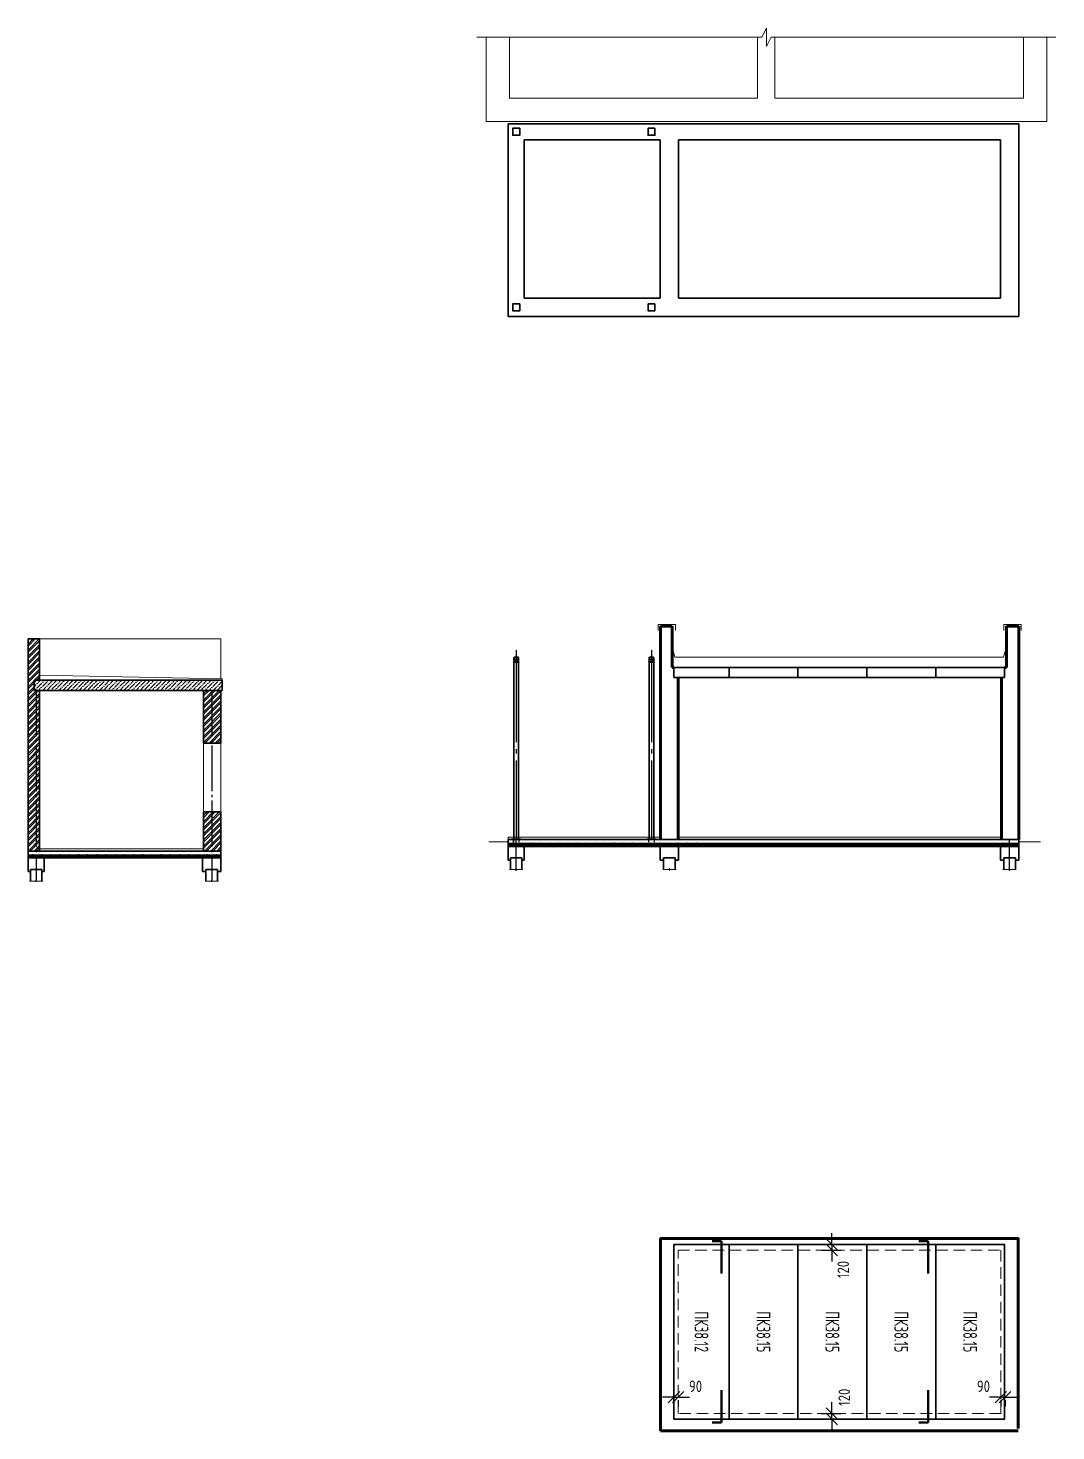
# Model space of a CAD drawing. Header units: millimetres. Extents: x -112594 to 313336, y -1917 to 255843.
# Drawn here: x -56382 to -33996, y 151072 to 181632 of the extents above; entities that cross this region are included whole.
import ezdxf
from ezdxf.enums import TextEntityAlignment as Align

# ---------------------------------------------------------------- set-up
doc = ezdxf.new("R2010")
doc.units = ezdxf.units.MM
doc.header["$MEASUREMENT"] = 0
for name, pattern in [('CENTER', [50.8, 31.75, -6.35, 6.35, -6.35]), ('DASH', [0.75, 0.5, -0.25]), ('HIDDEN', [0.375, 0.25, -0.125]), ('ГОСТ 2.303 4', [7, 5, -2, 0]), ('ГОСТ 2.303 5', [24, 20, -1.5, 1, -1.5])]:
    doc.linetypes.add(name, pattern=pattern)
for name, color, linetype, lineweight in [('Арматура ОСН', 6, 'Continuous', 40), ('Кирпич силикат', 31, 'Continuous', 53), ('МЕТАЛЛ-25', 122, 'Continuous', 30), ('МОНОЛИТ', 2, 'Continuous', 30), ('ОСИ', 211, 'CENTER', 15), ('размерная', 5, 'Continuous', 15), ('размеры', 4, 'Continuous', 15), ('текст', 1, 'Continuous', 25), ('тонкая', 4, 'Continuous', 20)]:
    doc.layers.add(name, color=color, linetype=linetype, lineweight=lineweight)
doc.layers.add('сварка', color=6, linetype='Continuous')
doc.styles.add('ГОСТ 2.304', font='CS_Gost2304.shx')
doc.dimstyles.new('СПДС', dxfattribs={"dimscale": 100, "dimtxt": 2.5, "dimasz": 2.5, "dimexe": 2, "dimexo": 0.625, "dimgap": 1, "dimtad": 1, "dimdec": 0, "dimtxsty": 'ГОСТ 2.304', "dimblk": 'OBLIQUE', "dimblk1": 'OBLIQUE', "dimblk2": 'OBLIQUE', "dimcen": 2.5, "dimdle": 2, "dimadec": 0, "dimazin": 2, "dimtfac": 0.75, "dimtdec": 4, "dimtmove": 1, "dimatfit": 3, "dimfxl": 1, "dimtfill": 1, "dimtolj": 1, "dimarcsym": 1})

# ---------------------------------------------------------------- blocks, each defined once
blk = doc.blocks.new('_Oblique')
at = {"color": 0, "linetype": 'ByBlock', "lineweight": -2}
blk.add_line((-0.5, -0.5), (0.5, 0.5), dxfattribs=at)
blk = doc.blocks.new('*D461')
at = {"layer": 'размеры', "color": 0, "lineweight": -2, "ltscale": 100, "transparency": 16777216}
for p, q in [((-38878, 155132), (-38878, 155382)), ((-39201, 155132), (-38678, 155132)), ((-39111, 155012), (-38678, 155012)), ((-38878, 155132), (-38878, 155012)), ((-38878, 155012), (-38878, 154762))]:
    blk.add_line(p, q, dxfattribs=at)
at = {"layer": 'размеры', "color": 0, "lineweight": -2, "ltscale": 100, "transparency": 16777216, "xscale": 250, "yscale": 250, "zscale": 250, "rotation": 270}
blk.add_blockref('_Oblique', (-38878, 155132), dxfattribs=at)
at = {"layer": 'размеры', "color": 0, "ltscale": 100, "transparency": 16777216, "insert": (-38629, 154588), "char_height": 250, "attachment_point": 5, "rotation": 90, "style": 'ГОСТ 2.304', "bg_fill": 3, "box_fill_scale": 1.25, "bg_fill_color": 256, "bg_fill_true_color": 13158600, "bg_fill_transparency": 0}
blk.add_mtext('\\A1;120', dxfattribs=at)
at = {"layer": 'размеры', "color": 0, "lineweight": -2, "ltscale": 100, "transparency": 16777216, "xscale": 250, "yscale": 250, "zscale": 250, "rotation": 90}
blk.add_blockref('_Oblique', (-38878, 155012), dxfattribs=at)
blk = doc.blocks.new('*D462')
at = {"layer": 'размеры', "color": 0, "lineweight": -2, "ltscale": 100, "transparency": 16777216}
for p, q in [((-38878, 151452), (-38878, 151702)), ((-39201, 151332), (-38678, 151332)), ((-39111, 151452), (-38678, 151452)), ((-38878, 151332), (-38878, 151082))]:
    blk.add_line(p, q, dxfattribs=at)
at = {"layer": 'размеры', "color": 0, "ltscale": 100, "transparency": 16777216, "insert": (-38607, 151805), "char_height": 250, "attachment_point": 5, "rotation": 90, "style": 'ГОСТ 2.304', "bg_fill": 3, "box_fill_scale": 1.25, "bg_fill_color": 256, "bg_fill_true_color": 13158600, "bg_fill_transparency": 0}
blk.add_mtext('\\A1;120', dxfattribs=at)
at = {"layer": 'размеры', "color": 0, "lineweight": -2, "ltscale": 100, "transparency": 16777216}
blk.add_line((-38878, 151332), (-38878, 151452), dxfattribs=at)
at = {"layer": 'размеры', "color": 0, "lineweight": -2, "ltscale": 100, "transparency": 16777216, "xscale": 250, "yscale": 250, "zscale": 250}
for p, rotation in [((-38878, 151452), 270), ((-38878, 151332), 90)]:
    blk.add_blockref('_Oblique', p, dxfattribs=dict(at, rotation=rotation))
blk = doc.blocks.new('*D463')
at = {"layer": 'размеры', "color": 0, "lineweight": -2, "ltscale": 100, "transparency": 16777216}
for p, q in [((-42315, 151807), (-42565, 151807)), ((-42315, 151807), (-42225, 151807)), ((-42315, 151744), (-42315, 151607)), ((-42225, 151807), (-41975, 151807)), ((-42225, 151744), (-42225, 151607))]:
    blk.add_line(p, q, dxfattribs=at)
at = {"layer": 'размеры', "color": 0, "ltscale": 100, "transparency": 16777216, "insert": (-41845, 152043), "char_height": 250, "attachment_point": 5, "style": 'ГОСТ 2.304', "bg_fill": 3, "box_fill_scale": 1.25, "bg_fill_color": 256, "bg_fill_true_color": 13158600, "bg_fill_transparency": 0}
blk.add_mtext('\\A1;90', dxfattribs=at)
at = {"layer": 'размеры', "color": 0, "lineweight": -2, "ltscale": 100, "transparency": 16777216, "xscale": 250, "yscale": 250, "zscale": 250}
blk.add_blockref('_Oblique', (-42315, 151807), dxfattribs=at)
at = {"layer": 'размеры', "color": 0, "lineweight": -2, "ltscale": 100, "transparency": 16777216, "xscale": 250, "yscale": 250, "zscale": 250, "rotation": 180}
blk.add_blockref('_Oblique', (-42225, 151807), dxfattribs=at)
blk = doc.blocks.new('*D464')
at = {"layer": 'размеры', "color": 0, "lineweight": -2, "ltscale": 100, "transparency": 16777216}
for p, q in [((-35195, 151807), (-35445, 151807)), ((-35105, 151807), (-35195, 151807)), ((-35195, 151744), (-35195, 151607)), ((-35105, 151807), (-34855, 151807)), ((-35105, 151744), (-35105, 151607))]:
    blk.add_line(p, q, dxfattribs=at)
at = {"layer": 'размеры', "color": 0, "ltscale": 100, "transparency": 16777216, "insert": (-35575, 152043), "char_height": 250, "attachment_point": 5, "style": 'ГОСТ 2.304', "bg_fill": 3, "box_fill_scale": 1.25, "bg_fill_color": 256, "bg_fill_true_color": 13158600, "bg_fill_transparency": 0}
blk.add_mtext('\\A1;90', dxfattribs=at)
at = {"layer": 'размеры', "color": 0, "lineweight": -2, "ltscale": 100, "transparency": 16777216, "xscale": 250, "yscale": 250, "zscale": 250}
blk.add_blockref('_Oblique', (-35195, 151807), dxfattribs=at)
at = {"layer": 'размеры', "color": 0, "lineweight": -2, "ltscale": 100, "transparency": 16777216, "xscale": 250, "yscale": 250, "zscale": 250, "rotation": 180}
blk.add_blockref('_Oblique', (-35105, 151807), dxfattribs=at)
blk = doc.blocks.new('A$C66927208')
at = {"layer": 'МЕТАЛЛ-25', "ltscale": 100}
for p, q in [((-50, -38), (-50, 38)), ((-44, -38), (-44, 38)), ((-38, 50), (38, 50)), ((-38, 44), (38, 44)), ((44, 38), (44, -38)), ((50, 38), (50, -38)), ((38, -44), (-38, -44)), ((38, -50), (-38, -50))]:
    blk.add_line(p, q, dxfattribs=at)
for centre, radius, start, end in [((-38, 38), 12, 90, 180), ((-38, 38), 6, 90, 180), ((38, 38), 12, 0, 90), ((38, 38), 6, 0, 90), ((-38, -38), 12, 180, 270), ((-38, -38), 6, 180, 270), ((38, -38), 6, 270, 0), ((38, -38), 12, 270, 0)]:
    blk.add_arc(centre, radius, start, end, dxfattribs=at)
at = {"layer": 'тонкая', "linetype": 'ГОСТ 2.303 5', "lineweight": 25, "ltscale": 10}
for p, q in [((-55, 0), (55, 0)), ((0, 55), (0, -55))]:
    blk.add_line(p, q, dxfattribs=at)

msp = doc.modelspace()

# ---------------------------------------------------------------- hatches: boundary and pattern name
at = {"layer": 'размеры', "ltscale": 100}
h = msp.add_hatch(dxfattribs=at)
h.set_pattern_fill('ANSI32', color=256, scale=250, style=0)
h.paths.add_polyline_path([(-56207.33372, 167204.90799), (-56252.33372, 167204.90799), (-56252.33372, 167424.90799), (-56132.33372, 167424.90799), (-56132.33372, 168324.90799), (-56382.33372, 168324.90799), (-56382.33372, 163704.90799), (-56207.33372, 163704.90799)])
h.paths.add_polyline_path([(-56132.33372, 167204.90799), (-56207.33372, 167204.90799), (-56207.33372, 163704.90799), (-56132.33372, 163704.90799)], flags=17)
at = {"layer": 'размеры', "ltscale": 500}
h = msp.add_hatch(dxfattribs=at)
h.set_pattern_fill('ANSI36', color=256, scale=500, style=0)
h.paths.add_polyline_path([(-52152.33372, 167424.90799), (-56252.33372, 167424.90799), (-56252.33372, 167204.90799), (-52152.33372, 167204.90799)])
at = {"layer": 'размеры', "ltscale": 100}
h = msp.add_hatch(dxfattribs=at)
h.set_pattern_fill('ANSI32', color=256, scale=250, style=0)
h.paths.add_polyline_path([(-52382.33372, 167204.90799), (-52562.33372, 167204.90799), (-52562.33372, 166054.90799), (-52382.33372, 166054.90799)])
h.paths.add_polyline_path([(-52182.33372, 167204.90799), (-52382.33372, 167204.90799), (-52382.33372, 166054.90799), (-52182.33372, 166054.90799)])
h = msp.add_hatch(dxfattribs=at)
h.set_pattern_fill('ANSI32', color=256, scale=250, style=0)
h.paths.add_polyline_path([(-52382.33372, 164554.90799), (-52562.33372, 164554.90799), (-52562.33372, 163704.90799), (-52382.33372, 163704.90799)])
h.paths.add_polyline_path([(-52182.33372, 164554.90799), (-52382.33372, 164554.90799), (-52382.33372, 163704.90799), (-52182.33372, 163704.90799)])
at = {"layer": 'сварка', "ltscale": 10}
h = msp.add_hatch(color=256, dxfattribs=at)
h.dxf.hatch_style = 1
h.paths.add_polyline_path([(-45800.19699, 167816.53661), (-45810.19699, 167816.53661, 0.4142135624), (-45800.19699, 167806.53661)])
h = msp.add_hatch(color=256, dxfattribs=at)
h.dxf.hatch_style = 1
h.paths.add_polyline_path([(-45700.19699, 167816.53661), (-45690.19699, 167816.53661, -0.4142135624), (-45700.19699, 167806.53661)])
h = msp.add_hatch(color=256, dxfattribs=at)
h.dxf.hatch_style = 1
h.paths.add_polyline_path([(-42855.19699, 167816.53661), (-42865.19699, 167816.53661, 0.4142135624), (-42855.19699, 167806.53661)])
h = msp.add_hatch(color=256, dxfattribs=at)
h.dxf.hatch_style = 1
h.paths.add_polyline_path([(-42755.19699, 167816.53661), (-42745.19699, 167816.53661, -0.4142135624), (-42755.19699, 167806.53661)])

# ---------------------------------------------------------------- linework, layer by layer
at = {"layer": 'Арматура ОСН', "ltscale": 100}
for p, q in [((-45905.19699, 163858.04932), (-34825.19699, 163858.04932)), ((-45905.19699, 163846.04932), (-45905.19699, 163858.04932)), ((-45905.19699, 163846.04932), (-34825.19699, 163846.04932)), ((-34825.19699, 163846.04932), (-34825.19699, 163858.04932)), ((-56362.33372, 163606.90799), (-52202.33372, 163606.90799)), ((-56362.33372, 163594.90799), (-56362.33372, 163606.90799)), ((-56362.33372, 163594.90799), (-52202.33372, 163594.90799)), ((-52202.33372, 163594.90799), (-52202.33372, 163606.90799)), ((-41279.82963, 155207.40141), (-41479.9681, 155207.40141)), ((-41279.82963, 154501.93391), (-41279.82963, 155207.40141)), ((-36779.82963, 155207.40141), (-36979.9681, 155207.40141)), ((-36779.82963, 154501.93391), (-36779.82963, 155207.40141)), ((-41279.82963, 151961.12755), (-41279.82963, 151255.66005)), ((-36779.82963, 151961.12755), (-36779.82963, 151255.66005)), ((-41279.82963, 151255.66005), (-41479.9681, 151255.66005)), ((-36779.82963, 151255.66005), (-36979.9681, 151255.66005))]:
    msp.add_line(p, q, dxfattribs=at)
for centre in [(-45825.19699, 163864.04932), (-45625.19699, 163864.04932), (-45425.19699, 163864.04932), (-45225.19699, 163864.04932), (-45025.19699, 163864.04932), (-44825.19699, 163864.04932), (-44625.19699, 163864.04932), (-44425.19699, 163864.04932), (-44225.19699, 163864.04932), (-44025.19699, 163864.04932), (-43825.19699, 163864.04932), (-43625.19699, 163864.04932), (-43425.19699, 163864.04932), (-43225.19699, 163864.04932), (-43025.19699, 163864.04932), (-42825.19699, 163864.04932), (-42625.19699, 163864.04932), (-42425.19699, 163864.04932), (-42225.19699, 163864.04932), (-42025.19699, 163864.04932), (-41825.19699, 163864.04932), (-56282.33372, 163612.90799), (-56082.33372, 163612.90799), (-55882.33372, 163612.90799), (-55682.33372, 163612.90799), (-55482.33372, 163612.90799), (-55282.33372, 163612.90799), (-55082.33372, 163612.90799), (-54882.33372, 163612.90799), (-54682.33372, 163612.90799), (-54482.33372, 163612.90799), (-54282.33372, 163612.90799), (-54082.33372, 163612.90799), (-53882.33372, 163612.90799), (-53682.33372, 163612.90799), (-53482.33372, 163612.90799), (-53282.33372, 163612.90799), (-53082.33372, 163612.90799), (-52882.33372, 163612.90799), (-52682.33372, 163612.90799), (-52482.33372, 163612.90799), (-52282.33372, 163612.90799)]:
    msp.add_circle(centre, 6, dxfattribs=at)
at = {"layer": 'Кирпич силикат', "lineweight": 15, "ltscale": 40}
for p, q in [((-45896.21655, 180108.2782), (-40496.21657, 180108.2782)), ((-40116.21657, 180108.2782), (-34706.21657, 180108.2782)), ((-34196.21658, 179598.27818), (-46406.21657, 179598.27818))]:
    msp.add_line(p, q, dxfattribs=at)
at = {"layer": 'Кирпич силикат', "ltscale": 40}
for p, q in [((-42605.19699, 163956.04932), (-42605.19699, 168606.04932)), ((-42355.19699, 168606.04932), (-42605.19699, 168606.04932)), ((-42355.19699, 168606.04932), (-42355.19699, 167706.04932)), ((-35075.19699, 168606.04932), (-34805.19699, 168606.04932)), ((-35075.19699, 168606.04932), (-35075.19699, 167706.04932)), ((-34805.19699, 163956.04932), (-34805.19699, 168606.04932)), ((-42315.19699, 167706.04932), (-42355.19699, 167706.04932)), ((-42225.19699, 163956.04932), (-42225.19699, 167486.04932)), ((-35185.19699, 163956.04932), (-35185.19699, 167486.04932)), ((-35115.19699, 167706.04932), (-35075.19699, 167706.04932)), ((-42605.19699, 151071.53073), (-34815.19699, 151071.53073))]:
    msp.add_line(p, q, dxfattribs=at)
at = {"layer": 'Кирпич силикат', "lineweight": 30, "ltscale": 40}
for p, q in [((-56382.33372, 163704.90799), (-56382.33372, 168324.90799)), ((-56132.33372, 168324.90799), (-56382.33372, 168324.90799)), ((-56132.33372, 167424.90799), (-56132.33372, 168324.90799)), ((-56132.33372, 163704.90799), (-56132.33372, 167204.90799)), ((-52562.33372, 167204.90799), (-52562.33372, 166054.90799)), ((-52182.33372, 167204.90799), (-52182.33372, 166054.90799)), ((-52562.33372, 166054.90799), (-52182.33372, 166054.90799)), ((-52562.33372, 164554.90799), (-52182.33372, 164554.90799)), ((-52562.33372, 164554.90799), (-52562.33372, 163704.90799)), ((-52182.33372, 164554.90799), (-52182.33372, 163704.90799))]:
    msp.add_line(p, q, dxfattribs=at)
at = {"layer": 'Кирпич силикат', "linetype": 'HIDDEN', "lineweight": 15, "ltscale": 1000}
for p, q in [((-42225.19699, 151451.53073), (-42225.19699, 155011.53073)), ((-42225.19699, 155011.53073), (-35195.19699, 155011.53073)), ((-35195.19699, 155011.53073), (-35195.19699, 151451.53073)), ((-35195.19699, 151451.53073), (-42225.19699, 151451.53073))]:
    msp.add_line(p, q, dxfattribs=at)
at = {"layer": 'Кирпич силикат', "lineweight": 15, "ltscale": 40, "flags": 128}
for points in [[(-46406.21657, 181432.09206), (-46406.21657, 179598.27818)], [(-45896.21657, 180108.27818), (-45896.21657, 181432.09206)], [(-40496.21657, 181432.09206), (-40496.21657, 180108.27821)], [(-40116.21657, 180108.27821), (-40116.21657, 181432.09206)], [(-34706.21657, 181432.09206), (-34706.21657, 180108.27818)], [(-34196.21657, 179598.27818), (-34196.21657, 181432.09206)]]:
    msp.add_lwpolyline(points, dxfattribs=at)
at = {"layer": 'Кирпич силикат', "ltscale": 40, "flags": 128}
msp.add_lwpolyline([(-34815.19699, 151121.53073), (-34815.19699, 155261.53073), (-42605.19699, 155261.53073), (-42605.19699, 151071.53073)], dxfattribs=at)
at = {"layer": 'МЕТАЛЛ-25', "ltscale": 10}
for p, q in [((-45690.19699, 167826.53661), (-45810.19699, 167826.53661)), ((-45810.19699, 167816.53661), (-45810.19699, 167826.53661)), ((-45690.19699, 167816.53661), (-45810.19699, 167816.53661)), ((-45690.19699, 167816.53661), (-45690.19699, 167826.53661)), ((-42745.19699, 167826.53661), (-42865.19699, 167826.53661)), ((-42865.19699, 167816.53661), (-42865.19699, 167826.53661)), ((-42745.19699, 167816.53661), (-42865.19699, 167816.53661)), ((-42745.19699, 167816.53661), (-42745.19699, 167826.53661))]:
    msp.add_line(p, q, dxfattribs=at)
at = {"layer": 'МЕТАЛЛ-25', "ltscale": 100}
for p, q in [((-45800.19699, 167816.53661), (-45800.19699, 163966.04932)), ((-45700.19699, 163966.04932), (-45700.19699, 167816.53661)), ((-42855.19699, 167816.53661), (-42855.19699, 163966.04932)), ((-42755.19699, 163966.04932), (-42755.19699, 167816.53661)), ((-45850.19699, 163966.04932), (-45650.19699, 163966.04932)), ((-45850.19699, 163956.04932), (-45850.19699, 163966.04932)), ((-45850.19699, 163956.04932), (-45650.19699, 163956.04932)), ((-45830.19699, 163956.04932), (-45670.19698, 163956.04932)), ((-45810.22313, 163966.04932), (-45690.17084, 163966.04932)), ((-45800.19699, 163966.04932), (-45700.19699, 163966.04932)), ((-45800.19699, 163966.04932), (-45700.19699, 163966.04932)), ((-45650.19699, 163956.04932), (-45650.19699, 163966.04932)), ((-42905.19699, 163966.04932), (-42705.19699, 163966.04932)), ((-42905.19699, 163956.04932), (-42905.19699, 163966.04932)), ((-42905.19699, 163956.04932), (-42705.19699, 163956.04932)), ((-42885.19699, 163956.04932), (-42725.19698, 163956.04932)), ((-42865.22313, 163966.04932), (-42745.17084, 163966.04932)), ((-42855.19699, 163966.04932), (-42755.19699, 163966.04932)), ((-42855.19699, 163966.04932), (-42755.19699, 163966.04932)), ((-42705.19699, 163956.04932), (-42705.19699, 163966.04932))]:
    msp.add_line(p, q, dxfattribs=at)
at = {"layer": 'МЕТАЛЛ-25', "color": 4, "linetype": 'ГОСТ 2.303 4', "lineweight": 20, "ltscale": 10}
for p, q in [((-45794.19699, 167816.53661), (-45794.19699, 163966.04932)), ((-45706.19699, 167816.53661), (-45706.19699, 163966.04932)), ((-42849.19699, 167816.53661), (-42849.19699, 163966.04932)), ((-42761.19699, 167816.53661), (-42761.19699, 163966.04932))]:
    msp.add_line(p, q, dxfattribs=at)
at = {"layer": 'МЕТАЛЛ-25', "linetype": 'ГОСТ 2.303 5', "lineweight": 25, "ltscale": 100}
for p, q in [((-45750.19699, 168076.74995), (-45750.19699, 163961.04932)), ((-42805.19699, 168076.74995), (-42805.19699, 163961.04932))]:
    msp.add_line(p, q, dxfattribs=at)
at = {"layer": 'МЕТАЛЛ-25', "ltscale": 75}
for points in [[(-45675.19699, 179448.28858), (-45675.19699, 179298.28858), (-45825.19699, 179298.28858), (-45825.19699, 179448.28858)], [(-42730.19699, 179448.28858), (-42730.19699, 179298.28858), (-42880.19699, 179298.28858), (-42880.19699, 179448.28858)], [(-45675.19699, 175623.28858), (-45675.19699, 175473.28858), (-45825.19699, 175473.28858), (-45825.19699, 175623.28858)], [(-42730.19699, 175623.28858), (-42730.19699, 175473.28858), (-42880.19699, 175473.28858), (-42880.19699, 175623.28858)]]:
    msp.add_lwpolyline(points, close=True, dxfattribs=at)
at = {"layer": 'МОНОЛИТ', "ltscale": 20}
for p, q in [((-34805.19699, 179548.28858), (-45925.19699, 179548.28858)), ((-45925.19699, 179548.28858), (-45925.19699, 175348.28858)), ((-34805.19699, 175348.28858), (-34805.19699, 179548.28858)), ((-42615.19699, 179198.28858), (-45575.19699, 179198.28858)), ((-45575.19699, 179198.28858), (-45575.19699, 175748.28858)), ((-42615.19699, 179198.28858), (-42615.19699, 175748.28858)), ((-35205.19699, 179198.28858), (-42215.19699, 179198.28858)), ((-42215.19699, 179198.28858), (-42215.19699, 175748.28858)), ((-35205.19699, 175748.28858), (-35205.19699, 179198.28858)), ((-45575.19699, 175748.28858), (-42615.19699, 175748.28858)), ((-42215.19699, 175748.28858), (-35205.19699, 175748.28858)), ((-45925.19699, 175348.28858), (-34805.19699, 175348.28858)), ((-52182.33372, 163554.90799), (-56382.33372, 163554.90799)), ((-56382.33372, 163554.90799), (-56382.33372, 163254.90799)), ((-56032.33372, 163554.90799), (-56032.33372, 163254.90799)), ((-52582.33372, 163554.90799), (-52582.33372, 163254.90799)), ((-52182.33372, 163554.90799), (-52182.33372, 163254.90799)), ((-56332.33372, 163254.90799), (-56382.33372, 163254.90799)), ((-56032.33372, 163254.90799), (-56082.33372, 163254.90799)), ((-52507.33372, 163254.90799), (-52582.33372, 163254.90799)), ((-52182.33372, 163254.90799), (-52257.33372, 163254.90799))]:
    msp.add_line(p, q, dxfattribs=at)
at = {"layer": 'МОНОЛИТ', "ltscale": 100}
for p, q in [((-35115.19699, 167706.04932), (-42315.19699, 167706.04932)), ((-42315.19699, 167486.04932), (-42315.19699, 167706.04932)), ((-35115.19699, 167486.04932), (-42315.19699, 167486.04932)), ((-41115.19699, 167486.04932), (-41115.19699, 167706.04932)), ((-39615.19699, 167486.04932), (-39615.19699, 167706.04932)), ((-38115.19699, 167486.04932), (-38115.19699, 167706.04932)), ((-36615.19699, 167486.04932), (-36615.19699, 167706.04932)), ((-35115.19699, 167706.04932), (-35115.19699, 167486.04932)), ((-56252.33372, 167204.90799), (-56252.33372, 167424.90799)), ((-52152.33372, 167204.90799), (-52152.33372, 167424.90799))]:
    msp.add_line(p, q, dxfattribs=at)
at = {"layer": 'МОНОЛИТ'}
for p, q in [((-52152.33372, 167424.90799), (-56252.33372, 167424.90799)), ((-52152.33372, 167204.90799), (-56252.33372, 167204.90799)), ((-34805.19699, 163956.04932), (-45925.19699, 163956.04932)), ((-45925.19699, 163956.04932), (-45925.19699, 163806.04932)), ((-45925.19699, 163806.04932), (-34805.19699, 163806.04932)), ((-45925.19699, 163806.04932), (-45925.19699, 163506.04932)), ((-45575.19699, 163506.04932), (-45575.19699, 163806.04932)), ((-42615.19699, 163506.04932), (-42615.19699, 163806.04932)), ((-42215.19699, 163806.04932), (-42215.19699, 163506.04932)), ((-35205.19699, 163506.04932), (-35205.19699, 163806.04932)), ((-34805.19699, 163806.04932), (-34805.19699, 163956.04932)), ((-34805.19699, 163806.04932), (-34805.19699, 163506.04932)), ((-52182.33372, 163704.90799), (-56382.33372, 163704.90799)), ((-56382.33372, 163704.90799), (-56382.33372, 163554.90799)), ((-56382.33372, 163554.90799), (-52182.33372, 163554.90799)), ((-52182.33372, 163704.90799), (-52182.33372, 163554.90799)), ((-45925.19699, 163506.04932), (-45875.19699, 163506.04932)), ((-45875.19699, 163301.63021), (-45875.19699, 163556.04932)), ((-45875.19699, 163556.04932), (-45625.19699, 163556.04932)), ((-45625.19699, 163301.63021), (-45625.19699, 163556.04932)), ((-45625.19699, 163506.04932), (-45575.19699, 163506.04932)), ((-42540.19699, 163506.04932), (-42615.19699, 163506.04932)), ((-42540.19699, 163301.63021), (-42540.19699, 163556.04932)), ((-42540.19699, 163556.04932), (-42290.19699, 163556.04932)), ((-42290.19699, 163301.63021), (-42290.19699, 163556.04932)), ((-42215.19699, 163506.04932), (-42290.19699, 163506.04932)), ((-35130.19699, 163506.04932), (-35205.19699, 163506.04932)), ((-35130.19699, 163301.63021), (-35130.19699, 163556.04932)), ((-35130.19699, 163556.04932), (-34880.19699, 163556.04932)), ((-34880.19699, 163301.63021), (-34880.19699, 163556.04932)), ((-34805.19699, 163506.04932), (-34880.19699, 163506.04932)), ((-56332.33372, 163304.90799), (-56082.33372, 163304.90799)), ((-56332.33372, 163050.48888), (-56332.33372, 163304.90799)), ((-56082.33372, 163050.48888), (-56082.33372, 163304.90799)), ((-52507.33372, 163304.90799), (-52257.33372, 163304.90799)), ((-52507.33372, 163050.48888), (-52507.33372, 163304.90799)), ((-52257.33372, 163050.48888), (-52257.33372, 163304.90799))]:
    msp.add_line(p, q, dxfattribs=at)
at = {"layer": 'МОНОЛИТ', "ltscale": 100}
for points in [[(-42315.19699, 155131.53073), (-42315.19699, 151331.53073), (-41115.19699, 151331.53073), (-41115.19699, 155131.53073)], [(-41115.19699, 155131.53073), (-41115.19699, 151331.53073), (-39615.19699, 151331.53073), (-39615.19699, 155131.53073)], [(-39615.19699, 155131.53073), (-39615.19699, 151331.53073), (-38115.19699, 151331.53073), (-38115.19699, 155131.53073)], [(-38115.19699, 155131.53073), (-38115.19699, 151331.53073), (-36615.19699, 151331.53073), (-36615.19699, 155131.53073)], [(-36615.19699, 155131.53073), (-36615.19699, 151331.53073), (-35115.19699, 151331.53073), (-35115.19699, 155131.53073)]]:
    msp.add_lwpolyline(points, close=True, dxfattribs=at)
at = {"layer": 'ОСИ', "linetype": 'ГОСТ 2.303 5', "lineweight": 25, "ltscale": 50}
for p, q in [((-56207.33372, 167204.90799), (-56207.33372, 163070.48888)), ((-52382.33372, 167204.90799), (-52382.33372, 163070.48888)), ((-45750.19699, 163281.63021), (-45750.19699, 163956.04932)), ((-35005.19699, 163281.63021), (-35005.19699, 163956.04932))]:
    msp.add_line(p, q, dxfattribs=at)
at = {"layer": 'размерная', "ltscale": 100}
for p, q in [((-45850.19699, 163950.04932), (-45850.19699, 163956.04932)), ((-45850.19699, 163956.04932), (-45650.19699, 163956.04932)), ((-45850.19699, 163950.04932), (-45650.19699, 163950.04932)), ((-45650.19699, 163950.04932), (-45650.19699, 163956.04932)), ((-42905.19699, 163950.04932), (-42905.19699, 163956.04932)), ((-42905.19699, 163956.04932), (-42705.19699, 163956.04932)), ((-42905.19699, 163950.04932), (-42705.19699, 163950.04932)), ((-42705.19699, 163950.04932), (-42705.19699, 163956.04932))]:
    msp.add_line(p, q, dxfattribs=at)
at = {"layer": 'размеры', "ltscale": 100}
for p, q in [((-40301.21657, 181632.09206), (-40401.21657, 181432.09206)), ((-40301.21657, 181232.09206), (-40301.21657, 181632.09206)), ((-46606.21657, 181432.09206), (-40401.21657, 181432.09206)), ((-40201.21657, 181432.09206), (-40301.21657, 181232.09206)), ((-40201.21657, 181432.09206), (-33996.21657, 181432.09206)), ((-42658.54931, 168511.22861), (-42658.54931, 168642.34126)), ((-42658.54931, 168642.34126), (-42281.84466, 168642.34126)), ((-42281.84466, 168511.22861), (-42281.84466, 168642.34126)), ((-35128.54931, 168511.22861), (-35128.54931, 168642.34126)), ((-35128.54931, 168642.34126), (-34751.84466, 168642.34126)), ((-34751.84466, 168511.22861), (-34751.84466, 168642.34126))]:
    msp.add_line(p, q, dxfattribs=at)
at = {"layer": 'сварка', "ltscale": 10}
for centre, start, end in [((-45800.19699, 167816.53661), 180, 270), ((-45700.19699, 167816.53661), 270, 0), ((-42855.19699, 167816.53661), 180, 270), ((-42755.19699, 167816.53661), 270, 0)]:
    msp.add_arc(centre, 10, start, end, dxfattribs=at)
at = {"layer": 'тонкая', "ltscale": 100}
for p, q in [((-56132.33372, 168324.90799), (-52182.33372, 168324.90799)), ((-52182.33372, 167455.50799), (-52182.33372, 168324.90799)), ((-42355.19699, 168156.04932), (-42293.25239, 167926.04932)), ((-35075.19699, 168156.04932), (-35137.14158, 167926.04932)), ((-35137.14158, 167926.04932), (-42293.25239, 167926.04932)), ((-56132.33372, 167534.50799), (-52152.33372, 167454.90799)), ((-52152.33372, 167424.90799), (-52152.33372, 167454.90799)), ((-52562.33372, 164554.90799), (-52562.33372, 166054.90799)), ((-52182.33372, 164554.90799), (-52182.33372, 166054.90799))]:
    msp.add_line(p, q, dxfattribs=at)
at = {"layer": 'тонкая'}
for p, q in [((-45925.19699, 163906.04932), (-46345.31943, 163906.04932)), ((-42605.19699, 164006.04932), (-45925.19699, 164006.04932)), ((-35185.19699, 164006.04932), (-42225.19699, 164006.04932)), ((-34335.03785, 163906.04932), (-34805.19699, 163906.04932)), ((-52562.33372, 163754.90799), (-56132.33372, 163754.90799))]:
    msp.add_line(p, q, dxfattribs=at)
at = {"layer": 'тонкая', "ltscale": 10}
for p, q in [((-45925.19699, 163956.04932), (-45925.19699, 164006.04932)), ((-34805.19699, 163956.04932), (-34805.19699, 164006.04932)), ((-45895.19699, 163301.63021), (-45760.19699, 163301.63021)), ((-45760.19699, 163301.63021), (-45750.19699, 163321.63021)), ((-45750.19699, 163321.63021), (-45750.19699, 163281.63021)), ((-45750.19699, 163281.63021), (-45740.19699, 163301.63021)), ((-45740.19699, 163301.63021), (-45605.19699, 163301.63021)), ((-42560.19699, 163301.63021), (-42425.19699, 163301.63021)), ((-42425.19699, 163301.63021), (-42415.19699, 163321.63021)), ((-42415.19699, 163321.63021), (-42415.19699, 163281.63021)), ((-42415.19699, 163281.63021), (-42405.19699, 163301.63021)), ((-42405.19699, 163301.63021), (-42270.19699, 163301.63021)), ((-35150.19699, 163301.63021), (-35015.19699, 163301.63021)), ((-35015.19699, 163301.63021), (-35005.19699, 163321.63021)), ((-35005.19699, 163321.63021), (-35005.19699, 163281.63021)), ((-35005.19699, 163281.63021), (-34995.19699, 163301.63021)), ((-34995.19699, 163301.63021), (-34860.19699, 163301.63021)), ((-56352.33372, 163050.48888), (-56217.33372, 163050.48888)), ((-56217.33372, 163050.48888), (-56207.33372, 163070.48888)), ((-56207.33372, 163070.48888), (-56207.33372, 163030.48888)), ((-56207.33372, 163030.48888), (-56197.33372, 163050.48888)), ((-56197.33372, 163050.48888), (-56062.33372, 163050.48888)), ((-52527.33372, 163050.48888), (-52392.33372, 163050.48888)), ((-52392.33372, 163050.48888), (-52382.33372, 163070.48888)), ((-52382.33372, 163070.48888), (-52382.33372, 163030.48888)), ((-52382.33372, 163030.48888), (-52372.33372, 163050.48888)), ((-52372.33372, 163050.48888), (-52237.33372, 163050.48888))]:
    msp.add_line(p, q, dxfattribs=at)
at = {"layer": 'тонкая', "linetype": 'DASH', "ltscale": 100}
for p, q in [((-45830.19699, 163822.41732), (-45790.19699, 163822.41732)), ((-45830.19699, 163814.41732), (-45830.19699, 163822.41732)), ((-45830.19699, 163814.41732), (-45790.19699, 163814.41732)), ((-45814.19699, 163950.04932), (-45814.19699, 163822.41732)), ((-45806.19699, 163950.04932), (-45806.19699, 163822.41732)), ((-45790.19699, 163814.41732), (-45790.19699, 163822.41732)), ((-45670.19699, 163822.41732), (-45710.19699, 163822.41732)), ((-45710.19699, 163814.41732), (-45710.19699, 163822.41732)), ((-45670.19699, 163814.41732), (-45710.19699, 163814.41732)), ((-45694.19699, 163950.04932), (-45694.19699, 163822.41732)), ((-45686.19699, 163950.04932), (-45686.19699, 163822.41732)), ((-45670.19699, 163814.41732), (-45670.19699, 163822.41732)), ((-42885.19699, 163822.41732), (-42845.19699, 163822.41732)), ((-42885.19699, 163814.41732), (-42885.19699, 163822.41732)), ((-42885.19699, 163814.41732), (-42845.19699, 163814.41732)), ((-42869.19699, 163950.04932), (-42869.19699, 163822.41732)), ((-42861.19699, 163950.04932), (-42861.19699, 163822.41732)), ((-42845.19699, 163814.41732), (-42845.19699, 163822.41732)), ((-42725.19699, 163822.41732), (-42765.19699, 163822.41732)), ((-42765.19699, 163814.41732), (-42765.19699, 163822.41732)), ((-42725.19699, 163814.41732), (-42765.19699, 163814.41732)), ((-42749.19699, 163950.04932), (-42749.19699, 163822.41732)), ((-42741.19699, 163950.04932), (-42741.19699, 163822.41732)), ((-42725.19699, 163814.41732), (-42725.19699, 163822.41732))]:
    msp.add_line(p, q, dxfattribs=at)

# ---------------------------------------------------------------- block references
at = {"layer": 'тонкая', "ltscale": 10}
for p in [(-45750.19699, 167876.53661), (-42805.19699, 167876.53661)]:
    msp.add_blockref('A$C66927208', p, dxfattribs=at)

# ---------------------------------------------------------------- texts
at = {"layer": 'текст', "style": 'ГОСТ 2.304', "width": 0.8}
for s, p in [('ПК38.12', (-41715.19699, 153231.53073)), ('ПК38.15', (-40365.19699, 153231.53073)), ('ПК38.15', (-38865.19699, 153231.53073)), ('ПК38.15', (-37365.19699, 153231.53073)), ('ПК38.15', (-35865.19699, 153231.53073))]:
    msp.add_text(s, height=300, rotation=270, dxfattribs=at).set_placement(p, align=Align.MIDDLE_CENTER)

# ---------------------------------------------------------------- next in the draw order: dimensions: what is measured, and where the dimension line sits
at = {"layer": 'размеры', "ltscale": 100}
for base, p1, p2, angle, picture, middle in [((-38877.85013, 155011.53073), (-39263.41168, 155131.53073), (-39173.41168, 155011.53073), 270, '*D461', (-38629.42358, 154587.58)), ((-35195.19699, 151806.86803), (-35105.19699, 151806.86803), (-35195.19699, 151806.86803), 180, '*D464', (-35574.96387, 152042.50879)), ((-38877.85013, 151451.53073), (-39263.41168, 151331.53073), (-39173.41168, 151451.53073), 270, '*D462', (-38606.8246, 151804.55615))]:
    dim = msp.add_linear_dim(base=base, p1=p1, p2=p2, angle=angle, dimstyle='СПДС', override={"dimtmove": 2}, dxfattribs=at)
    dim.commit()
    dim.dimension.update_dxf_attribs({"geometry": picture, "text_midpoint": middle, "dimtype": 160})
dim = msp.add_linear_dim(base=(-42225.19699, 151806.86803), p1=(-42315.19699, 151806.86803), p2=(-42225.19699, 151806.86803), dimstyle='СПДС', override={"dimtmove": 2}, dxfattribs=at)
dim.commit()
dim.dimension.update_dxf_attribs({"geometry": '*D463', "text_midpoint": (-41845.4301, 152042.50879), "dimtype": 160})

doc.saveas('drawing.dxf')
